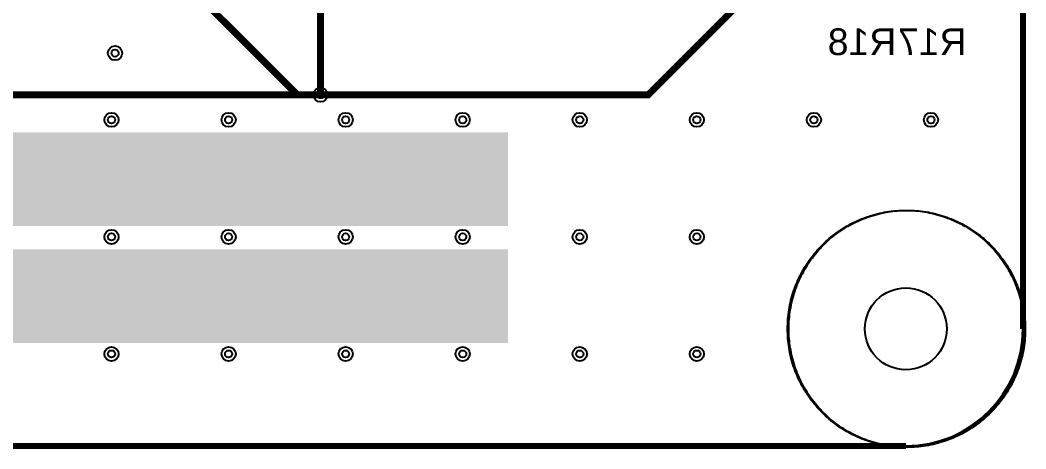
# Model space of a CAD drawing. Header units: millimetres. Extents: x 0 to 100, y 0 to 100.
# Drawn here: x 57.17 to 100.13, y -0.13 to 18.19 of the extents above; entities that cross this region are included whole.
import ezdxf

# ---------------------------------------------------------------- set-up
doc = ezdxf.new("R2010")
doc.units = ezdxf.units.MM
for name, color, linetype, true_color in [('BoardOutLine', 7, 'Continuous', 0xff00ff), ('BottomLayer', 7, 'Continuous', 0x0000ff), ('BottomSilkLayer', 7, 'Continuous', 0x66cc33), ('Hole', 7, 'Continuous', 0x222222), ('Multi-Layer', 7, 'Continuous', 0xc0c0c0), ('TopLayer', 7, 'Continuous', 0xff0000), ('TopSilkLayer', 7, 'Continuous', 0xffcc00)]:
    doc.layers.add(name, color=color, linetype=linetype, true_color=true_color)
doc.styles.get("Standard").update_dxf_attribs({"font": 'arial.ttf'})

msp = doc.modelspace()

# ---------------------------------------------------------------- hatches: boundary and pattern name
at = {"layer": 'TopSilkLayer'}
for points in [[(78, 9.4), (78, 13.4), (56, 13.4), (56, 9.4), (73, 9.4)], [(78, 4.4), (78, 8.4), (56, 8.4), (56, 4.4), (73, 4.4)]]:
    msp.add_hatch(color=256, dxfattribs=at).paths.add_polyline_path(points)

# ---------------------------------------------------------------- linework, layer by layer
at = {"layer": 'BoardOutLine', "const_width": 0.254}
for points in [[(100, 95), (100, 5)], [(95, 0), (5, 0)]]:
    msp.add_lwpolyline(points, dxfattribs=at)
at = {"layer": 'BoardOutLine'}
msp.add_arc((95, 5), 5, 270, 0, dxfattribs=at)
at = {"layer": 'BottomLayer', "const_width": 0.3}
for points in [[(45.001, 23.246), (45.001, 18.999), (49.002, 14.999), (63.485, 14.999)], [(64.999, 23.246), (64.999, 18.999), (69.002, 14.999), (70, 14.999)], [(93.5, 19.246), (88.245, 19.246), (83.998, 14.999), (83, 14.999)], [(30, 15), (83.133, 14.999)], [(70, 14.999), (81.001, 14.999)]]:
    msp.add_lwpolyline(points, dxfattribs=at)
at = {"layer": 'BottomLayer'}
msp.add_lwpolyline([(90, 5), (90.001, 5.102), (90.004, 5.204), (90.008, 5.305), (90.015, 5.407), (90.024, 5.508), (90.035, 5.61), (90.049, 5.711), (90.064, 5.811), (90.081, 5.912), (90.1, 6.012), (90.121, 6.111), (90.144, 6.211), (90.17, 6.309), (90.197, 6.407), (90.226, 6.505), (90.257, 6.602), (90.29, 6.698), (90.325, 6.794), (90.362, 6.889), (90.401, 6.983), (90.441, 7.076), (90.484, 7.169), (90.528, 7.261), (90.575, 7.351), (90.623, 7.441), (90.673, 7.53), (90.724, 7.618), (90.778, 7.704), (90.833, 7.79), (90.89, 7.874), (90.948, 7.958), (91.009, 8.04), (91.071, 8.121), (91.134, 8.2), (91.199, 8.279), (91.266, 8.356), (91.334, 8.431), (91.404, 8.505), (91.475, 8.578), (91.548, 8.65), (91.622, 8.719), (91.697, 8.788), (91.774, 8.855), (91.852, 8.92), (91.932, 8.984), (92.012, 9.046), (92.094, 9.106), (92.178, 9.165), (92.262, 9.222), (92.347, 9.277), (92.434, 9.331), (92.522, 9.383), (92.61, 9.433), (92.7, 9.481), (92.791, 9.528), (92.882, 9.572), (92.975, 9.615), (93.068, 9.656), (93.162, 9.695), (93.257, 9.732), (93.352, 9.767), (93.449, 9.801), (93.545, 9.832), (93.643, 9.861), (93.741, 9.889), (93.84, 9.914), (93.939, 9.938), (94.038, 9.959), (94.138, 9.978), (94.239, 9.996), (94.339, 10.011), (94.44, 10.024), (94.542, 10.036), (94.643, 10.045), (94.745, 10.052), (94.846, 10.057), (94.948, 10.06), (95.05, 10.061), (95.152, 10.06), (95.254, 10.057), (95.355, 10.052), (95.457, 10.045), (95.558, 10.036), (95.66, 10.024), (95.76, 10.011), (95.861, 9.996), (95.961, 9.978), (96.061, 9.959), (96.161, 9.938), (96.26, 9.914), (96.359, 9.889), (96.457, 9.861), (96.554, 9.832), (96.651, 9.801), (96.748, 9.767), (96.843, 9.732), (96.938, 9.695), (97.032, 9.656), (97.125, 9.615), (97.218, 9.572), (97.309, 9.528), (97.4, 9.481), (97.49, 9.433), (97.578, 9.383), (97.666, 9.331), (97.752, 9.277), (97.838, 9.222), (97.922, 9.165), (98.005, 9.106), (98.087, 9.046), (98.168, 8.984), (98.248, 8.92), (98.326, 8.855), (98.403, 8.788), (98.478, 8.719), (98.552, 8.65), (98.625, 8.578), (98.696, 8.505), (98.766, 8.431), (98.834, 8.356), (98.901, 8.279), (98.966, 8.2), (99.029, 8.121), (99.091, 8.04), (99.151, 7.958), (99.21, 7.874), (99.267, 7.79), (99.322, 7.704), (99.375, 7.618), (99.427, 7.53), (99.477, 7.441), (99.525, 7.351), (99.571, 7.261), (99.616, 7.169), (99.658, 7.076), (99.699, 6.983), (99.738, 6.889), (99.775, 6.794), (99.81, 6.698), (99.843, 6.602), (99.874, 6.505), (99.903, 6.407), (99.93, 6.309), (99.955, 6.211), (99.979, 6.111), (100, 6.012), (100.019, 5.912), (100.036, 5.811), (100.051, 5.711), (100.064, 5.61), (100.075, 5.508), (100.084, 5.407), (100.091, 5.305), (100.096, 5.204), (100.099, 5.102), (100.1, 5), (100.099, 4.898), (100.096, 4.796), (100.091, 4.695), (100.084, 4.593), (100.075, 4.492), (100.064, 4.39), (100.051, 4.289), (100.036, 4.189), (100.019, 4.088), (100, 3.988), (99.979, 3.889), (99.955, 3.789), (99.93, 3.691), (99.903, 3.593), (99.874, 3.495), (99.843, 3.398), (99.81, 3.302), (99.775, 3.206), (99.738, 3.111), (99.699, 3.017), (99.658, 2.924), (99.616, 2.831), (99.571, 2.739), (99.525, 2.649), (99.477, 2.559), (99.427, 2.47), (99.375, 2.382), (99.322, 2.296), (99.267, 2.21), (99.21, 2.126), (99.151, 2.042), (99.091, 1.96), (99.029, 1.879), (98.966, 1.8), (98.901, 1.721), (98.834, 1.644), (98.766, 1.569), (98.696, 1.495), (98.625, 1.422), (98.552, 1.35), (98.478, 1.281), (98.403, 1.212), (98.326, 1.145), (98.248, 1.08), (98.168, 1.016), (98.087, 0.954), (98.005, 0.894), (97.922, 0.835), (97.838, 0.778), (97.752, 0.723), (97.666, 0.669), (97.578, 0.617), (97.49, 0.567), (97.4, 0.519), (97.309, 0.472), (97.218, 0.428), (97.125, 0.385), (97.032, 0.344), (96.938, 0.305), (96.843, 0.268), (96.748, 0.233), (96.651, 0.199), (96.554, 0.168), (96.457, 0.139), (96.359, 0.111), (96.26, 0.086), (96.161, 0.062), (96.061, 0.041), (95.961, 0.022), (95.861, 0.004), (95.76, -0.011), (95.66, -0.024), (95.558, -0.036), (95.457, -0.045), (95.355, -0.052), (95.254, -0.057), (95.152, -0.06), (95.05, -0.061), (94.948, -0.06), (94.846, -0.057), (94.745, -0.052), (94.643, -0.045), (94.542, -0.036), (94.44, -0.024), (94.339, -0.011), (94.239, 0.004), (94.138, 0.022), (94.038, 0.041), (93.939, 0.062), (93.84, 0.086), (93.741, 0.111), (93.643, 0.139), (93.545, 0.168), (93.449, 0.199), (93.352, 0.233), (93.257, 0.268), (93.162, 0.305), (93.068, 0.344), (92.975, 0.385), (92.882, 0.428), (92.791, 0.472), (92.7, 0.519), (92.61, 0.567), (92.522, 0.617), (92.434, 0.669), (92.347, 0.723), (92.262, 0.778), (92.178, 0.835), (92.094, 0.894), (92.012, 0.954), (91.932, 1.016), (91.852, 1.08), (91.774, 1.145), (91.697, 1.212), (91.622, 1.281), (91.548, 1.35), (91.475, 1.422), (91.404, 1.495), (91.334, 1.569), (91.266, 1.644), (91.199, 1.721), (91.134, 1.8), (91.071, 1.879), (91.009, 1.96), (90.948, 2.042), (90.89, 2.126), (90.833, 2.21), (90.778, 2.296), (90.724, 2.382), (90.673, 2.47), (90.623, 2.559), (90.575, 2.649), (90.528, 2.739), (90.484, 2.831), (90.441, 2.924), (90.401, 3.017), (90.362, 3.111), (90.325, 3.206), (90.29, 3.302), (90.257, 3.398), (90.226, 3.495), (90.197, 3.593), (90.17, 3.691), (90.144, 3.789), (90.121, 3.889), (90.1, 3.988), (90.081, 4.088), (90.064, 4.189), (90.049, 4.289), (90.035, 4.39), (90.024, 4.492), (90.015, 4.593), (90.008, 4.695), (90.004, 4.796), (90.001, 4.898), (90, 5)], close=True, dxfattribs=at)
at = {"layer": 'Hole'}
for centre, radius in [((61.223, 16.778), 0.153), ((70, 14.999), 0.152), ((61.072, 13.928), 0.153), ((66.072, 13.928), 0.153), ((71.072, 13.928), 0.153), ((76.072, 13.928), 0.153), ((81.072, 13.928), 0.153), ((86.072, 13.928), 0.153), ((91.072, 13.928), 0.153), ((96.072, 13.928), 0.153), ((61.072, 8.928), 0.153), ((66.072, 8.928), 0.153), ((71.072, 8.928), 0.153), ((76.072, 8.928), 0.153), ((81.072, 8.928), 0.153), ((86.072, 8.928), 0.153), ((61.072, 3.928), 0.153), ((66.072, 3.928), 0.153), ((71.072, 3.928), 0.153), ((76.072, 3.928), 0.153), ((81.072, 3.928), 0.153), ((86.072, 3.928), 0.153)]:
    msp.add_circle(centre, radius, dxfattribs=at)
at = {"layer": 'Multi-Layer'}
for centre, radius in [((61.223, 16.778), 0.305), ((70, 14.999), 0.305), ((61.072, 13.928), 0.305), ((66.072, 13.928), 0.305), ((71.072, 13.928), 0.305), ((76.072, 13.928), 0.305), ((81.072, 13.928), 0.305), ((86.072, 13.928), 0.305), ((91.072, 13.928), 0.305), ((96.072, 13.928), 0.305), ((61.072, 8.928), 0.305), ((66.072, 8.928), 0.305), ((71.072, 8.928), 0.305), ((76.072, 8.928), 0.305), ((81.072, 8.928), 0.305), ((86.072, 8.928), 0.305), ((95, 5), 1.75), ((61.072, 3.928), 0.305), ((66.072, 3.928), 0.305), ((71.072, 3.928), 0.305), ((76.072, 3.928), 0.305), ((81.072, 3.928), 0.305), ((86.072, 3.928), 0.305)]:
    msp.add_circle(centre, radius, dxfattribs=at)
at = {"layer": 'TopLayer', "const_width": 0.3}
msp.add_lwpolyline([(70, 15), (70, 55)], dxfattribs=at)
at = {"layer": 'TopLayer'}
msp.add_lwpolyline([(89.95, 5), (89.951, 5.102), (89.954, 5.204), (89.959, 5.305), (89.965, 5.407), (89.974, 5.508), (89.986, 5.61), (89.999, 5.711), (90.014, 5.811), (90.031, 5.912), (90.05, 6.012), (90.071, 6.111), (90.094, 6.211), (90.12, 6.309), (90.147, 6.407), (90.176, 6.505), (90.207, 6.602), (90.24, 6.698), (90.275, 6.794), (90.312, 6.889), (90.351, 6.983), (90.391, 7.076), (90.434, 7.169), (90.479, 7.261), (90.525, 7.351), (90.573, 7.441), (90.623, 7.53), (90.674, 7.618), (90.728, 7.704), (90.783, 7.79), (90.84, 7.874), (90.899, 7.958), (90.959, 8.04), (91.021, 8.121), (91.084, 8.2), (91.149, 8.279), (91.216, 8.356), (91.284, 8.431), (91.354, 8.505), (91.425, 8.578), (91.498, 8.65), (91.572, 8.719), (91.647, 8.788), (91.724, 8.855), (91.802, 8.92), (91.882, 8.984), (91.963, 9.046), (92.044, 9.106), (92.128, 9.165), (92.212, 9.222), (92.297, 9.277), (92.384, 9.331), (92.472, 9.383), (92.56, 9.433), (92.65, 9.481), (92.741, 9.528), (92.832, 9.572), (92.925, 9.615), (93.018, 9.656), (93.112, 9.695), (93.207, 9.732), (93.302, 9.767), (93.399, 9.801), (93.496, 9.832), (93.593, 9.861), (93.691, 9.889), (93.79, 9.914), (93.889, 9.938), (93.988, 9.959), (94.088, 9.978), (94.189, 9.996), (94.289, 10.011), (94.39, 10.024), (94.492, 10.036), (94.593, 10.045), (94.695, 10.052), (94.796, 10.057), (94.898, 10.06), (95, 10.061), (95.102, 10.06), (95.204, 10.057), (95.305, 10.052), (95.407, 10.045), (95.508, 10.036), (95.61, 10.024), (95.711, 10.011), (95.811, 9.996), (95.912, 9.978), (96.012, 9.959), (96.111, 9.938), (96.21, 9.914), (96.309, 9.889), (96.407, 9.861), (96.504, 9.832), (96.601, 9.801), (96.698, 9.767), (96.793, 9.732), (96.888, 9.695), (96.982, 9.656), (97.075, 9.615), (97.168, 9.572), (97.259, 9.528), (97.35, 9.481), (97.44, 9.433), (97.528, 9.383), (97.616, 9.331), (97.702, 9.277), (97.788, 9.222), (97.872, 9.165), (97.955, 9.106), (98.037, 9.046), (98.118, 8.984), (98.198, 8.92), (98.276, 8.855), (98.353, 8.788), (98.428, 8.719), (98.502, 8.65), (98.575, 8.578), (98.646, 8.505), (98.716, 8.431), (98.784, 8.356), (98.851, 8.279), (98.916, 8.2), (98.979, 8.121), (99.041, 8.04), (99.101, 7.958), (99.16, 7.874), (99.217, 7.79), (99.272, 7.704), (99.326, 7.618), (99.377, 7.53), (99.427, 7.441), (99.475, 7.351), (99.521, 7.261), (99.566, 7.169), (99.608, 7.076), (99.649, 6.983), (99.688, 6.889), (99.725, 6.794), (99.76, 6.698), (99.793, 6.602), (99.824, 6.505), (99.853, 6.407), (99.88, 6.309), (99.906, 6.211), (99.929, 6.111), (99.95, 6.012), (99.969, 5.912), (99.986, 5.811), (100.001, 5.711), (100.014, 5.61), (100.025, 5.508), (100.034, 5.407), (100.041, 5.305), (100.046, 5.204), (100.049, 5.102), (100.05, 5), (100.049, 4.898), (100.046, 4.796), (100.041, 4.695), (100.034, 4.593), (100.025, 4.492), (100.014, 4.39), (100.001, 4.289), (99.986, 4.189), (99.969, 4.088), (99.95, 3.988), (99.929, 3.889), (99.906, 3.789), (99.88, 3.691), (99.853, 3.593), (99.824, 3.495), (99.793, 3.398), (99.76, 3.302), (99.725, 3.206), (99.688, 3.111), (99.649, 3.017), (99.608, 2.924), (99.566, 2.831), (99.521, 2.74), (99.475, 2.649), (99.427, 2.559), (99.377, 2.47), (99.326, 2.382), (99.272, 2.296), (99.217, 2.21), (99.16, 2.126), (99.101, 2.042), (99.041, 1.96), (98.979, 1.879), (98.916, 1.8), (98.851, 1.721), (98.784, 1.644), (98.716, 1.569), (98.646, 1.495), (98.575, 1.422), (98.502, 1.35), (98.428, 1.281), (98.353, 1.212), (98.276, 1.145), (98.198, 1.08), (98.118, 1.016), (98.037, 0.954), (97.955, 0.894), (97.872, 0.835), (97.788, 0.778), (97.702, 0.723), (97.616, 0.669), (97.528, 0.617), (97.44, 0.567), (97.35, 0.519), (97.259, 0.472), (97.168, 0.428), (97.075, 0.385), (96.982, 0.344), (96.888, 0.305), (96.793, 0.268), (96.698, 0.233), (96.601, 0.199), (96.504, 0.168), (96.407, 0.139), (96.309, 0.111), (96.21, 0.086), (96.111, 0.062), (96.012, 0.041), (95.912, 0.022), (95.811, 0.004), (95.711, -0.011), (95.61, -0.024), (95.508, -0.036), (95.407, -0.045), (95.305, -0.052), (95.204, -0.057), (95.102, -0.06), (95, -0.061), (94.898, -0.06), (94.796, -0.057), (94.695, -0.052), (94.593, -0.045), (94.492, -0.036), (94.39, -0.024), (94.289, -0.011), (94.189, 0.004), (94.088, 0.022), (93.988, 0.041), (93.889, 0.062), (93.79, 0.086), (93.691, 0.111), (93.593, 0.139), (93.496, 0.168), (93.399, 0.199), (93.302, 0.233), (93.207, 0.268), (93.112, 0.305), (93.018, 0.344), (92.925, 0.385), (92.832, 0.428), (92.741, 0.472), (92.65, 0.519), (92.56, 0.567), (92.472, 0.617), (92.384, 0.669), (92.297, 0.723), (92.212, 0.778), (92.128, 0.835), (92.044, 0.894), (91.963, 0.954), (91.882, 1.016), (91.802, 1.08), (91.724, 1.145), (91.647, 1.212), (91.572, 1.281), (91.498, 1.35), (91.425, 1.422), (91.354, 1.495), (91.284, 1.569), (91.216, 1.644), (91.149, 1.721), (91.084, 1.8), (91.021, 1.879), (90.959, 1.96), (90.899, 2.042), (90.84, 2.126), (90.783, 2.21), (90.728, 2.296), (90.674, 2.382), (90.623, 2.47), (90.573, 2.559), (90.525, 2.649), (90.479, 2.74), (90.434, 2.831), (90.391, 2.924), (90.351, 3.017), (90.312, 3.111), (90.275, 3.206), (90.24, 3.302), (90.207, 3.398), (90.176, 3.495), (90.147, 3.593), (90.12, 3.691), (90.094, 3.789), (90.071, 3.889), (90.05, 3.988), (90.031, 4.088), (90.014, 4.189), (89.999, 4.289), (89.986, 4.39), (89.974, 4.492), (89.965, 4.593), (89.959, 4.695), (89.954, 4.796), (89.951, 4.898), (89.95, 5)], close=True, dxfattribs=at)

# ---------------------------------------------------------------- texts
at = {"layer": 'BottomSilkLayer', "text_generation_flag": 2}
for s, p in [('R18', (94.592, 16.692)), ('R17', (97.592, 16.692))]:
    msp.add_text(s, height=1.143, dxfattribs=at).set_placement(p)

doc.saveas('drawing.dxf')
